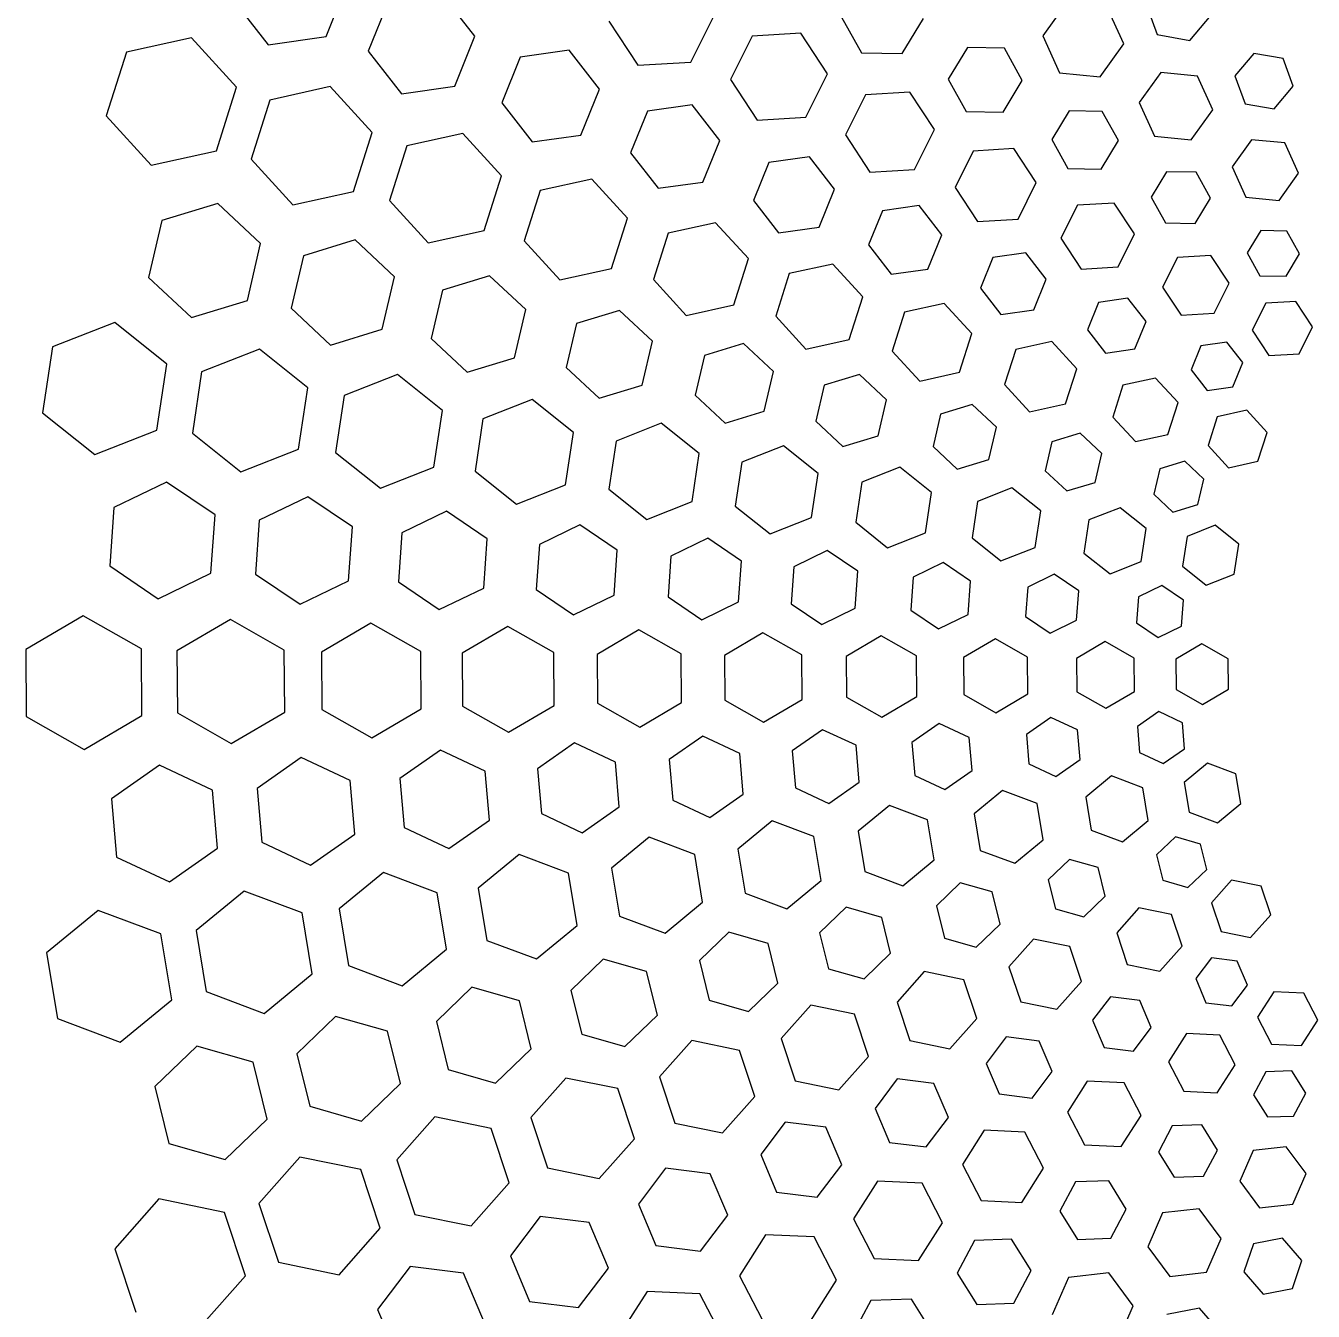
# Model space of a CAD drawing. Extents: x 6951 to 14367, y 6512 to 13929.
# Drawn here: x 6951 to 9416, y 8990 to 11451 of the extents above; entities that cross this region are included whole.
import ezdxf

# ---------------------------------------------------------------- set-up
doc = ezdxf.new("R2010")
doc.units = 0
doc.layers.get('0').update_dxf_attribs({"color": 1, "linetype": 'CONTINUOUS'})

msp = doc.modelspace()

# ---------------------------------------------------------------- linework, layer by layer
for p, q in [((7525.6, 11430.7), (7567.7, 11534.5)), ((7345.8, 11503.6), (7414.6, 11415.2)), ((7645.1, 11498.3), (7606.3, 11402.7)), ((7810.8, 11431.2), (7747.3, 11512.6)), ((8943.3, 11495.5), (8898, 11432.1)), ((9095.6, 11494.2), (9117.3, 11434.4)), ((8224.1, 11381.7), (8269.4, 11472.4)), ((8512.9, 11468), (8550.8, 11399.5)), ((8629, 11398.1), (8669.4, 11465.1)), ((9053.1, 11417), (9020.9, 11487.9)), ((9179.9, 11423.3), (9220.8, 11471.9)), ((8067.1, 11460.2), (8122.9, 11375.7)), ((7268.1, 11428.5), (7143.2, 11401)), ((7354.4, 11334.1), (7268.1, 11428.5)), ((7414.6, 11415.2), (7525.6, 11430.7)), ((7772, 11335.5), (7810.8, 11431.2)), ((8341.7, 11431.5), (8300.1, 11348.3)), ((8434.6, 11437.1), (8341.7, 11431.5)), ((8485.9, 11359.5), (8434.6, 11437.1)), ((8898, 11432.1), (8930.2, 11361.2)), ((9007.8, 11353.6), (9053.1, 11417)), ((9117.3, 11434.4), (9179.9, 11423.3)), ((7143.2, 11401), (7104.6, 11279.1)), ((7606.3, 11402.7), (7669.8, 11321.3)), ((7897.5, 11391.3), (7862, 11303.7)), ((7991.2, 11404.4), (7897.5, 11391.3)), ((8049.3, 11329.8), (7991.2, 11404.4)), ((8550.8, 11399.5), (8629, 11398.1)), ((8753.7, 11410), (8717.1, 11349.3)), ((8824.5, 11408.7), (8753.7, 11410)), ((8858.7, 11346.7), (8824.5, 11408.7)), ((9302.5, 11398.6), (9266.1, 11355.3)), ((9358.3, 11388.7), (9302.5, 11398.6)), ((8122.9, 11375.7), (8224.1, 11381.7)), ((9377.6, 11335.5), (9358.3, 11388.7)), ((8300.1, 11348.3), (8351.4, 11270.7)), ((8444.2, 11276.3), (8485.9, 11359.5)), ((8717.1, 11349.3), (8751.4, 11287.3)), ((8822.2, 11286), (8858.7, 11346.7)), ((8930.2, 11361.2), (9007.8, 11353.6)), ((9123.9, 11361.9), (9082.8, 11304.3)), ((9194.4, 11355), (9123.9, 11361.9)), ((9223.6, 11290.6), (9194.4, 11355)), ((9266.1, 11355.3), (9285.4, 11302.1)), ((7315.8, 11212.2), (7354.4, 11334.1)), ((7533.7, 11334.8), (7417.8, 11309.2)), ((7613.8, 11247.2), (7533.7, 11334.8)), ((7669.8, 11321.3), (7772, 11335.5)), ((8013.8, 11242.1), (8049.3, 11329.8)), ((8558.4, 11318.9), (8520.2, 11242.6)), ((8643.6, 11324), (8558.4, 11318.9)), ((8690.6, 11252.8), (8643.6, 11324)), ((9341.2, 11292.2), (9377.6, 11335.5)), ((7417.8, 11309.2), (7382, 11196.1)), ((7862, 11303.7), (7920.1, 11229.1)), ((8226.4, 11300), (8141, 11288.1)), ((8279.4, 11232), (8226.4, 11300)), ((9082.8, 11304.3), (9112, 11239.9)), ((9285.4, 11302.1), (9341.2, 11292.2)), ((7104.6, 11279.1), (7190.9, 11184.7)), ((8141, 11288.1), (8108.6, 11208.2)), ((8351.4, 11270.7), (8444.2, 11276.3)), ((8751.4, 11287.3), (8822.2, 11286)), ((8948.5, 11288.4), (8915.7, 11233.9)), ((9012, 11287.2), (8948.5, 11288.4)), ((9042.8, 11231.5), (9012, 11287.2)), ((9182.5, 11233), (9223.6, 11290.6)), ((7578, 11134), (7613.8, 11247.2)), ((7787.6, 11245.1), (7680.3, 11221.5)), ((7861.8, 11164), (7787.6, 11245.1)), ((8652.4, 11176.4), (8690.6, 11252.8)), ((7680.3, 11221.5), (7647.1, 11116.7)), ((7920.1, 11229.1), (8013.8, 11242.1)), ((8247, 11152.1), (8279.4, 11232)), ((8520.2, 11242.6), (8567.2, 11171.3)), ((8915.7, 11233.9), (8946.4, 11178.3)), ((9010, 11177.1), (9042.8, 11231.5)), ((9112, 11239.9), (9182.5, 11233)), ((9297.9, 11233.3), (9260.7, 11181.3)), ((9361.5, 11227.1), (9297.9, 11233.3)), ((9387.9, 11168.9), (9361.5, 11227.1)), ((7190.9, 11184.7), (7315.8, 11212.2)), ((7382, 11196.1), (7462.1, 11108.4)), ((8108.6, 11208.2), (8161.6, 11140.2)), ((8451.1, 11200.3), (8373.6, 11189.5)), ((8499.2, 11138.5), (8451.1, 11200.3)), ((8765, 11211.4), (8730.1, 11141.7)), ((8842.8, 11216.1), (8765, 11211.4)), ((8885.7, 11151), (8842.8, 11216.1)), ((8373.6, 11189.5), (8344.2, 11117)), ((8567.2, 11171.3), (8652.4, 11176.4)), ((8946.4, 11178.3), (9010, 11177.1)), ((9135, 11172), (9105.7, 11123.4)), ((9191.6, 11170.9), (9135, 11172)), ((9219, 11121.3), (9191.6, 11170.9)), ((9260.7, 11181.3), (9287.1, 11123.2)), ((9350.7, 11117), (9387.9, 11168.9)), ((7828.6, 11059.3), (7861.8, 11164)), ((8034.6, 11157.9), (7935.7, 11136.1)), ((8103, 11083.2), (8034.6, 11157.9)), ((8161.6, 11140.2), (8247, 11152.1)), ((8850.9, 11081.3), (8885.7, 11151)), ((7462.1, 11108.4), (7578, 11134)), ((7935.7, 11136.1), (7905.1, 11039.5)), ((8469.8, 11066), (8499.2, 11138.5)), ((8730.1, 11141.7), (8773.1, 11076.7)), ((9105.7, 11123.4), (9133.1, 11073.9)), ((9189.8, 11072.8), (9219, 11121.3)), ((9287.1, 11123.2), (9350.7, 11117)), ((7318.4, 11111.2), (7211.2, 11078.6)), ((7400.2, 11034.7), (7318.4, 11111.2)), ((7647.1, 11116.7), (7721.3, 11035.6)), ((8344.2, 11117), (8392.3, 11055.2)), ((8591.1, 11097.3), (8564.5, 11031.7)), ((8661.2, 11107.1), (8591.1, 11097.3)), ((8704.7, 11051.2), (8661.2, 11107.1)), ((8964.3, 11107.7), (8932.7, 11044.4)), ((9035, 11112), (8964.3, 11107.7)), ((9073.9, 11052.9), (9035, 11112)), ((7211.2, 11078.6), (7185.9, 10969.5)), ((8072.4, 10986.5), (8103, 11083.2)), ((8271.7, 11074.2), (8180.8, 11054.1)), ((8334.5, 11005.5), (8271.7, 11074.2)), ((8773.1, 11076.7), (8850.9, 11081.3)), ((9133.1, 11073.9), (9189.8, 11072.8)), ((7721.3, 11035.6), (7828.6, 11059.3)), ((8180.8, 11054.1), (8152.7, 10965.5)), ((8392.3, 11055.2), (8469.8, 11066)), ((8678.1, 10985.6), (8704.7, 11051.2)), ((9042.3, 10989.6), (9073.9, 11052.9)), ((9315.5, 11059.2), (9289.8, 11016.5)), ((9365.5, 11058.3), (9315.5, 11059.2)), ((9389.6, 11014.6), (9365.5, 11058.3)), ((7374.9, 10925.6), (7400.2, 11034.7)), ((7581.1, 11041.2), (7482.3, 11011.1)), ((7656.5, 10970.7), (7581.1, 11041.2)), ((7905.1, 11039.5), (7973.4, 10964.7)), ((8564.5, 11031.7), (8608, 10975.8)), ((8932.7, 11044.4), (8971.6, 10985.4)), ((7482.3, 11011.1), (7459, 10910.6)), ((8306.4, 10916.8), (8334.5, 11005.5)), ((8802.5, 11007.7), (8778.6, 10948.7)), ((8865.5, 11016.4), (8802.5, 11007.7)), ((8904.5, 10966.3), (8865.5, 11016.4)), ((9156.2, 11007.9), (9127.6, 10950.8)), ((9220, 11011.7), (9156.2, 11007.9)), ((9255.2, 10958.4), (9220, 11011.7)), ((9289.8, 11016.5), (9313.9, 10972.8)), ((9363.9, 10971.8), (9389.6, 11014.6)), ((7838.9, 10972.5), (7748.4, 10944.9)), ((7907.9, 10907.9), (7838.9, 10972.5)), ((7973.4, 10964.7), (8072.4, 10986.5)), ((8412.5, 10976.8), (8386.7, 10895.4)), ((8495.8, 10995.1), (8412.5, 10976.8)), ((8553.4, 10932.1), (8495.8, 10995.1)), ((8608, 10975.8), (8678.1, 10985.6)), ((8971.6, 10985.4), (9042.3, 10989.6)), ((9313.9, 10972.8), (9363.9, 10971.8)), ((7185.9, 10969.5), (7267.7, 10893)), ((7633.1, 10870.2), (7656.5, 10970.7)), ((8152.7, 10965.5), (8215.5, 10896.8)), ((8778.6, 10948.7), (8817.7, 10898.6)), ((8880.7, 10907.4), (8904.5, 10966.3)), ((9127.6, 10950.8), (9162.8, 10897.4)), ((9226.6, 10901.3), (9255.2, 10958.4)), ((7267.7, 10893), (7374.9, 10925.6)), ((7748.4, 10944.9), (7727, 10852.8)), ((8527.6, 10850.8), (8553.4, 10932.1)), ((9061, 10929.7), (9004.9, 10921.8)), ((9095.8, 10885), (9061, 10929.7)), ((9382.9, 10923.5), (9325.2, 10920)), ((9414.7, 10875.2), (9382.9, 10923.5)), ((7459, 10910.6), (7534.4, 10840.1)), ((7886.6, 10815.8), (7907.9, 10907.9)), ((8087.5, 10906.2), (8005, 10881.1)), ((8150.5, 10847.3), (8087.5, 10906.2)), ((8215.5, 10896.8), (8306.4, 10916.8)), ((8633.3, 10902.9), (8609.8, 10828.6)), ((8709.4, 10919.7), (8633.3, 10902.9)), ((8762, 10862.2), (8709.4, 10919.7)), ((8817.7, 10898.6), (8880.7, 10907.4)), ((9004.9, 10921.8), (8983.6, 10869.4)), ((9162.8, 10897.4), (9226.6, 10901.3)), ((9325.2, 10920), (9299.3, 10868.3)), ((7120.9, 10883.2), (7001.9, 10836.5)), ((7220.9, 10803.5), (7120.9, 10883.2)), ((8005, 10881.1), (7985.5, 10797.1)), ((8386.7, 10895.4), (8444.3, 10832.4)), ((9074.5, 10832.5), (9095.8, 10885)), ((9388.9, 10823.5), (9414.7, 10875.2)), ((7534.4, 10840.1), (7633.1, 10870.2)), ((7727, 10852.8), (7796.1, 10788.2)), ((8444.3, 10832.4), (8527.6, 10850.8)), ((8738.5, 10787.9), (8762, 10862.2)), ((8983.6, 10869.4), (9018.4, 10824.7)), ((9299.3, 10868.3), (9331.2, 10820)), ((7001.9, 10836.5), (6982.8, 10710)), ((7397.9, 10832.2), (7287.4, 10788.8)), ((7490.7, 10758.2), (7397.9, 10832.2)), ((8131, 10763.3), (8150.5, 10847.3)), ((8325.1, 10842.8), (8250.2, 10820)), ((8382.2, 10789.4), (8325.1, 10842.8)), ((8609.8, 10828.6), (8662.4, 10771.1)), ((8846.4, 10831.7), (8825, 10764.2)), ((8915.5, 10846.9), (8846.4, 10831.7)), ((8963.3, 10794.7), (8915.5, 10846.9)), ((9018.4, 10824.7), (9074.5, 10832.5)), ((9200.9, 10838.8), (9182.1, 10792.5)), ((9250.4, 10845.7), (9200.9, 10838.8)), ((9281, 10806.3), (9250.4, 10845.7)), ((7201.8, 10677), (7220.9, 10803.5)), ((7796.1, 10788.2), (7886.6, 10815.8)), ((8250.2, 10820), (8232.5, 10743.8)), ((9262.3, 10760), (9281, 10806.3)), ((9331.2, 10820), (9388.9, 10823.5)), ((7287.4, 10788.8), (7269.7, 10671.4)), ((7662.7, 10783.4), (7560.4, 10743.2)), ((7748.6, 10714.8), (7662.7, 10783.4)), ((7985.5, 10797.1), (8048.5, 10738.2)), ((8364.5, 10713.2), (8382.2, 10789.4)), ((8547.1, 10783.6), (8479.4, 10763)), ((8598.9, 10735.3), (8547.1, 10783.6)), ((8662.4, 10771.1), (8738.5, 10787.9)), ((8941.9, 10727.2), (8963.3, 10794.7)), ((9114, 10776.9), (9051.6, 10763.1)), ((9157.1, 10729.7), (9114, 10776.9)), ((9182.1, 10792.5), (9212.8, 10753.1)), ((7473, 10640.8), (7490.7, 10758.2)), ((8048.5, 10738.2), (8131, 10763.3)), ((8479.4, 10763), (8463.4, 10694)), ((8825, 10764.2), (8872.8, 10712)), ((9051.6, 10763.1), (9032.3, 10702.2)), ((9212.8, 10753.1), (9262.3, 10760)), ((7560.4, 10743.2), (7544, 10634.5)), ((7920.3, 10735.9), (7826, 10698.9)), ((7999.5, 10672.7), (7920.3, 10735.9)), ((8232.5, 10743.8), (8289.7, 10690.4)), ((8582.9, 10666.3), (8598.9, 10735.3)), ((8763.1, 10726.1), (8702.2, 10707.6)), ((8809.5, 10682.7), (8763.1, 10726.1)), ((8872.8, 10712), (8941.9, 10727.2)), ((9137.8, 10668.8), (9157.1, 10729.7)), ((6982.8, 10710), (7082.8, 10630.3)), ((7732.3, 10606.2), (7748.6, 10714.8)), ((8289.7, 10690.4), (8364.5, 10713.2)), ((8702.2, 10707.6), (8687.9, 10645.6)), ((9032.3, 10702.2), (9075.4, 10655.1)), ((9232.2, 10702.8), (9214.7, 10647.6)), ((9288.7, 10715.2), (9232.2, 10702.8)), ((9327.7, 10672.5), (9288.7, 10715.2)), ((7082.8, 10630.3), (7201.8, 10677)), ((7826, 10698.9), (7810.9, 10598.6)), ((8167.6, 10690.2), (8081, 10656.2)), ((8240.3, 10632.2), (8167.6, 10690.2)), ((8463.4, 10694), (8515.1, 10645.7)), ((8795.1, 10620.7), (8809.5, 10682.7)), ((7269.7, 10671.4), (7362.5, 10597.4)), ((7984.4, 10572.5), (7999.5, 10672.7)), ((8081, 10656.2), (8067.1, 10564.2)), ((8515.1, 10645.7), (8582.9, 10666.3)), ((8915.6, 10654.5), (8902.8, 10599.3)), ((8969.8, 10671), (8915.6, 10654.5)), ((9011.1, 10632.3), (8969.8, 10671)), ((9075.4, 10655.1), (9137.8, 10668.8)), ((9310.2, 10617.4), (9327.7, 10672.5)), ((7362.5, 10597.4), (7473, 10640.8)), ((7544, 10634.5), (7630, 10566)), ((8226.4, 10540.2), (8240.3, 10632.2)), ((8401.3, 10647.2), (8321.8, 10616)), ((8468, 10594), (8401.3, 10647.2)), ((8687.9, 10645.6), (8734.3, 10602.2)), ((8998.3, 10577.1), (9011.1, 10632.3)), ((9214.7, 10647.6), (9253.7, 10604.9)), ((7630, 10566), (7732.3, 10606.2)), ((8321.8, 10616), (8309.1, 10531.6)), ((8624.1, 10606.1), (8551.5, 10577.7)), ((8685, 10557.5), (8624.1, 10606.1)), ((8734.3, 10602.2), (8795.1, 10620.7)), ((9122.1, 10603.1), (9110.9, 10554.4)), ((9169.9, 10617.6), (9122.1, 10603.1)), ((9206.4, 10583.5), (9169.9, 10617.6)), ((9253.7, 10604.9), (9310.2, 10617.4)), ((7220.2, 10577.7), (7119.5, 10528.7)), ((7313, 10514.9), (7220.2, 10577.7)), ((7810.9, 10598.6), (7890.1, 10535.5)), ((8455.3, 10509.6), (8468, 10594)), ((8551.5, 10577.7), (8539.9, 10500.6)), ((8902.8, 10599.3), (8944.1, 10560.6)), ((8944.1, 10560.6), (8998.3, 10577.1)), ((9195.1, 10534.9), (9206.4, 10583.5)), ((7890.1, 10535.5), (7984.4, 10572.5)), ((8067.1, 10564.2), (8139.8, 10506.2)), ((8673.4, 10480.5), (8685, 10557.5)), ((8839, 10566.5), (8773.1, 10540.6)), ((8894.3, 10522.4), (8839, 10566.5)), ((9110.9, 10554.4), (9147.3, 10520.3)), ((7119.5, 10528.7), (7111.5, 10417)), ((7490.6, 10549.6), (7397.8, 10504.5)), ((7576.1, 10491.8), (7490.6, 10549.6)), ((8139.8, 10506.2), (8226.4, 10540.2)), ((8309.1, 10531.6), (8375.8, 10478.4)), ((8773.1, 10540.6), (8762.6, 10470.7)), ((9046, 10528.3), (8986.5, 10505)), ((9095.9, 10488.5), (9046, 10528.3)), ((9147.3, 10520.3), (9195.1, 10534.9)), ((7305, 10403.2), (7313, 10514.9)), ((7397.8, 10504.5), (7390.5, 10401.5)), ((7756, 10522), (7670.9, 10480.7)), ((7834.3, 10469.1), (7756, 10522)), ((8375.8, 10478.4), (8455.3, 10509.6)), ((8883.8, 10452.4), (8894.3, 10522.4)), ((8986.5, 10505), (8977, 10441.8)), ((7568.8, 10388.8), (7576.1, 10491.8)), ((7670.9, 10480.7), (7664.2, 10386.4)), ((8011.9, 10495.5), (7934.4, 10457.8)), ((8083.3, 10447.2), (8011.9, 10495.5)), ((8539.9, 10500.6), (8600.8, 10452)), ((8600.8, 10452), (8673.4, 10480.5)), ((9086.4, 10425.3), (9095.9, 10488.5)), ((9228.2, 10494.8), (9174.3, 10473.6)), ((9273.4, 10458.7), (9228.2, 10494.8)), ((7827.6, 10374.7), (7834.3, 10469.1)), ((7934.4, 10457.8), (7928.2, 10371.8)), ((8256.5, 10470.1), (8186.1, 10435.9)), ((8321.3, 10426.2), (8256.5, 10470.1)), ((8762.6, 10470.7), (8817.9, 10426.5)), ((9174.3, 10473.6), (9165.7, 10416.4)), ((9264.7, 10401.5), (9273.4, 10458.7)), ((8077.2, 10361.2), (8083.3, 10447.2)), ((8186.1, 10435.9), (8180.5, 10357.8)), ((8485.1, 10446.3), (8421.4, 10415.4)), ((8543.7, 10406.7), (8485.1, 10446.3)), ((8817.9, 10426.5), (8883.8, 10452.4)), ((8977, 10441.8), (9026.9, 10402)), ((7111.5, 10417), (7204.3, 10354.2)), ((8315.7, 10348.2), (8321.3, 10426.2)), ((8421.4, 10415.4), (8416.4, 10344.7)), ((8538.7, 10336), (8543.7, 10406.7)), ((8707.3, 10423.3), (8650.2, 10395.5)), ((8760, 10387.6), (8707.3, 10423.3)), ((9026.9, 10402), (9086.4, 10425.3)), ((9165.7, 10416.4), (9210.9, 10380.4)), ((7204.3, 10354.2), (7305, 10403.2)), ((7390.5, 10401.5), (7475.9, 10343.7)), ((7475.9, 10343.7), (7568.8, 10388.8)), ((7664.2, 10386.4), (7742.5, 10333.4)), ((8650.2, 10395.5), (8645.6, 10332.1)), ((8755.5, 10324.2), (8760, 10387.6)), ((8920.1, 10401.2), (8869.2, 10376.4)), ((8967, 10369.4), (8920.1, 10401.2)), ((9210.9, 10380.4), (9264.7, 10401.5)), ((7742.5, 10333.4), (7827.6, 10374.7)), ((7928.2, 10371.8), (7999.7, 10323.5)), ((7999.7, 10323.5), (8077.2, 10361.2)), ((8180.5, 10357.8), (8245.4, 10314)), ((8869.2, 10376.4), (8865.2, 10319.9)), ((8963, 10312.9), (8967, 10369.4)), ((9081.2, 10358), (9077.7, 10308.1)), ((9126.1, 10379.8), (9081.2, 10358)), ((9167.5, 10351.8), (9126.1, 10379.8)), ((8245.4, 10314), (8315.7, 10348.2)), ((8416.4, 10344.7), (8475, 10305.1)), ((8475, 10305.1), (8538.7, 10336)), ((8645.6, 10332.1), (8698.3, 10296.4)), ((9164, 10302), (9167.5, 10351.8)), ((7060.8, 10321.6), (6950.5, 10256.8)), ((7172, 10258.5), (7060.8, 10321.6)), ((7342.4, 10314.5), (7240, 10254.4)), ((7445.6, 10255.9), (7342.4, 10314.5)), ((7611.6, 10307.7), (7516.8, 10252.1)), ((7707.2, 10253.5), (7611.6, 10307.7)), ((8698.3, 10296.4), (8755.5, 10324.2)), ((8865.2, 10319.9), (8912.1, 10288.2)), ((8912.1, 10288.2), (8963, 10312.9)), ((9077.7, 10308.1), (9119.1, 10280.2)), ((7873.4, 10301.1), (7786, 10249.8)), ((7961.6, 10251.1), (7873.4, 10301.1)), ((8124.8, 10294.7), (8044.6, 10247.6)), ((8205.7, 10248.8), (8124.8, 10294.7)), ((8362.3, 10288.8), (8288.7, 10245.6)), ((8436.6, 10246.7), (8362.3, 10288.8)), ((8588.8, 10283.1), (8521.6, 10243.6)), ((8656.6, 10244.6), (8588.8, 10283.1)), ((9119.1, 10280.2), (9164, 10302)), ((6950.5, 10256.8), (6951.5, 10128.9)), ((7173, 10130.6), (7172, 10258.5)), ((8807.3, 10277.5), (8746.3, 10241.7)), ((8868.8, 10242.6), (8807.3, 10277.5)), ((9017.7, 10272.2), (8962.6, 10239.9)), ((9073.2, 10240.7), (9017.7, 10272.2)), ((9202.9, 10267.6), (9153, 10238.3)), ((9253.2, 10239), (9202.9, 10267.6)), ((7240, 10254.4), (7240.9, 10135.7)), ((7446.5, 10137.2), (7445.6, 10255.9)), ((7516.8, 10252.1), (7517.6, 10142.2)), ((7708, 10143.6), (7707.2, 10253.5)), ((7786, 10249.8), (7786.8, 10148.5)), ((7962.3, 10149.8), (7961.6, 10251.1)), ((8044.6, 10247.6), (8045.2, 10154.5)), ((8206.4, 10155.8), (8205.7, 10248.8)), ((8288.7, 10245.6), (8289.4, 10160.2)), ((8437.2, 10161.3), (8436.6, 10246.7)), ((8521.6, 10243.6), (8522.2, 10165.7)), ((8657.2, 10166.7), (8656.6, 10244.6)), ((8746.3, 10241.7), (8746.8, 10170.9)), ((8869.4, 10171.8), (8868.8, 10242.6)), ((8962.6, 10239.9), (8963.1, 10176)), ((9073.7, 10176.8), (9073.2, 10240.7)), ((9153, 10238.3), (9153.5, 10180.4)), ((9253.6, 10181.2), (9253.2, 10239)), ((8289.4, 10160.2), (8363.6, 10118.1)), ((8363.6, 10118.1), (8437.2, 10161.3)), ((8522.2, 10165.7), (8590, 10127.2)), ((8590, 10127.2), (8657.2, 10166.7)), ((8746.8, 10170.9), (8808.4, 10136)), ((8808.4, 10136), (8869.4, 10171.8)), ((8963.1, 10176), (9018.6, 10144.5)), ((9018.6, 10144.5), (9073.7, 10176.8)), ((9153.5, 10180.4), (9203.8, 10151.9)), ((9203.8, 10151.9), (9253.6, 10181.2)), ((7240.9, 10135.7), (7344.2, 10077.1)), ((7344.2, 10077.1), (7446.5, 10137.2)), ((7517.6, 10142.2), (7613.2, 10087.9)), ((7613.2, 10087.9), (7708, 10143.6)), ((7786.8, 10148.5), (7874.9, 10098.5)), ((7874.9, 10098.5), (7962.3, 10149.8)), ((8045.2, 10154.5), (8126.2, 10108.6)), ((8126.2, 10108.6), (8206.4, 10155.8)), ((9120.1, 10138), (9079.2, 10109.5)), ((9165.4, 10116.9), (9120.1, 10138)), ((6951.5, 10128.9), (7062.7, 10065.8)), ((7062.7, 10065.8), (7173, 10130.6)), ((8699.7, 10115.5), (8647.5, 10079.1)), ((8757.2, 10088.5), (8699.7, 10115.5)), ((8913.3, 10126.9), (8866.8, 10094.5)), ((8964.6, 10102.9), (8913.3, 10126.9)), ((9079.2, 10109.5), (9083.5, 10059.7)), ((9169.6, 10067.1), (9165.4, 10116.9)), ((8247, 10091.2), (8182.9, 10046.4)), ((8317.9, 10058), (8247, 10091.2)), ((8476.5, 10103.5), (8418.5, 10063)), ((8540.7, 10073.5), (8476.5, 10103.5)), ((8762.7, 10025.2), (8757.2, 10088.5)), ((8866.8, 10094.5), (8871.7, 10038.1)), ((8969.4, 10046.5), (8964.6, 10102.9)), ((7744.6, 10064.2), (7667, 10010.1)), ((7830.2, 10024.1), (7744.6, 10064.2)), ((8001.5, 10078), (7930.8, 10028.6)), ((8079.6, 10041.5), (8001.5, 10078)), ((8418.5, 10063), (8424.6, 9992.4)), ((8546.8, 10002.9), (8540.7, 10073.5)), ((8647.5, 10079.1), (8653, 10015.7)), ((9083.5, 10059.7), (9128.7, 10038.5)), ((9128.7, 10038.5), (9169.6, 10067.1)), ((7206.7, 10035.3), (7114.8, 9971.2)), ((7308.1, 9987.9), (7206.7, 10035.3)), ((7478.1, 10049.9), (7393.5, 9990.8)), ((7571.6, 10006.2), (7478.1, 10049.9)), ((8087, 9955.6), (8079.6, 10041.5)), ((8182.9, 10046.4), (8189.6, 9968.4)), ((8324.6, 9980), (8317.9, 10058)), ((8871.7, 10038.1), (8923, 10014.1)), ((8923, 10014.1), (8969.4, 10046.5)), ((9213.5, 10039.2), (9168.8, 10002.5)), ((9267.6, 10018.9), (9213.5, 10039.2)), ((7667, 10010.1), (7675.2, 9915.9)), ((7838.3, 9929.9), (7830.2, 10024.1)), ((7930.8, 10028.6), (7938.2, 9942.7)), ((8653, 10015.7), (8710.6, 9988.8)), ((8710.6, 9988.8), (8762.7, 10025.2)), ((9029.8, 10014.8), (8980.5, 9974.3)), ((9089.6, 9992.4), (9029.8, 10014.8)), ((9277.1, 9961.8), (9267.6, 10018.9)), ((7317.8, 9876.3), (7308.1, 9987.9)), ((7393.5, 9990.8), (7402.4, 9888)), ((7580.5, 9903.4), (7571.6, 10006.2)), ((8424.6, 9992.4), (8488.7, 9962.4)), ((8488.7, 9962.4), (8546.8, 10002.9)), ((8821.2, 9987.2), (8766.5, 9942.2)), ((8887.4, 9962.3), (8821.2, 9987.2)), ((9100.1, 9929.4), (9089.6, 9992.4)), ((9168.8, 10002.5), (9178.3, 9945.4)), ((7114.8, 9971.2), (7124.5, 9859.6)), ((8189.6, 9968.4), (8260.5, 9935.2)), ((8260.5, 9935.2), (8324.6, 9980)), ((8899, 9892.5), (8887.4, 9962.3)), ((8980.5, 9974.3), (8990.9, 9911.3)), ((9232.4, 9925.1), (9277.1, 9961.8)), ((7938.2, 9942.7), (8016.3, 9906.2)), ((8016.3, 9906.2), (8087, 9955.6)), ((8604.5, 9958.5), (8544.3, 9909)), ((8677.5, 9931.1), (8604.5, 9958.5)), ((8766.5, 9942.2), (8778.1, 9872.4)), ((9178.3, 9945.4), (9232.4, 9925.1)), ((7675.2, 9915.9), (7760.8, 9875.8)), ((7760.8, 9875.8), (7838.3, 9929.9)), ((8379.9, 9928.7), (8314, 9874.5)), ((8459.8, 9898.7), (8379.9, 9928.7)), ((8690.3, 9854.2), (8677.5, 9931.1)), ((9050.7, 9888.8), (9100.1, 9929.4)), ((7402.4, 9888), (7495.9, 9844.3)), ((7495.9, 9844.3), (7580.5, 9903.4)), ((8144.4, 9897.4), (8072.5, 9838.3)), ((8231.5, 9864.7), (8144.4, 9897.4)), ((8473.8, 9814.5), (8459.8, 9898.7)), ((8544.3, 9909), (8557.1, 9832.1)), ((8844.4, 9847.6), (8899, 9892.5)), ((8990.9, 9911.3), (9050.7, 9888.8)), ((9152, 9898.3), (9116, 9863.7)), ((9200, 9884.5), (9152, 9898.3)), ((7225.9, 9812.1), (7317.8, 9876.3)), ((7895.1, 9864.4), (7816.8, 9800)), ((7990, 9828.8), (7895.1, 9864.4)), ((8246.7, 9772.9), (8231.5, 9864.7)), ((8314, 9874.5), (8328, 9790.3)), ((8778.1, 9872.4), (8844.4, 9847.6)), ((9116, 9863.7), (9128, 9815.2)), ((9212, 9836), (9200, 9884.5)), ((7124.5, 9859.6), (7225.9, 9812.1)), ((8072.5, 9838.3), (8087.8, 9746.5)), ((8630.1, 9804.7), (8690.3, 9854.2)), ((8949.4, 9855), (8908.6, 9815.7)), ((9003.9, 9839.3), (8949.4, 9855)), ((9017.5, 9784.4), (9003.9, 9839.3)), ((7635.5, 9829.9), (7550.6, 9760.1)), ((7738.4, 9791.3), (7635.5, 9829.9)), ((8006.6, 9728.8), (7990, 9828.8)), ((8407.9, 9760.3), (8473.8, 9814.5)), ((8557.1, 9832.1), (8630.1, 9804.7)), ((8908.6, 9815.7), (8922.3, 9760.7)), ((9128, 9815.2), (9176, 9801.4)), ((9176, 9801.4), (9212, 9836)), ((9259.6, 9815.3), (9221.3, 9772.1)), ((9316.3, 9803.7), (9259.6, 9815.3)), ((7368.5, 9794.5), (7276.9, 9719.1)), ((7479.7, 9752.8), (7368.5, 9794.5)), ((7756.4, 9682.9), (7738.4, 9791.3)), ((7816.8, 9800), (7833.4, 9700)), ((8328, 9790.3), (8407.9, 9760.3)), ((8740.2, 9810.3), (8694.5, 9766.2)), ((8801.3, 9792.7), (8740.2, 9810.3)), ((8816.6, 9731), (8801.3, 9792.7)), ((9334.6, 9748.9), (9316.3, 9803.7)), ((8174.9, 9713.8), (8246.7, 9772.9)), ((8521.7, 9763.5), (8470.7, 9714.4)), ((8589.8, 9743.9), (8521.7, 9763.5)), ((8694.5, 9766.2), (8709.8, 9704.5)), ((8976.7, 9745.1), (9017.5, 9784.4)), ((9221.3, 9772.1), (9239.6, 9717.2)), ((7089.3, 9757.5), (6990.5, 9676.2)), ((7209, 9712.5), (7089.3, 9757.5)), ((7499.1, 9635.7), (7479.7, 9752.8)), ((7550.6, 9760.1), (7568.6, 9651.7)), ((8087.8, 9746.5), (8174.9, 9713.8)), ((8606.8, 9675.2), (8589.8, 9743.9)), ((8922.3, 9760.7), (8976.7, 9745.1)), ((9082.1, 9762.5), (9039.7, 9714.7)), ((9144.6, 9749.7), (9082.1, 9762.5)), ((9164.8, 9689.1), (9144.6, 9749.7)), ((9296.2, 9705.6), (9334.6, 9748.9)), ((7276.9, 9719.1), (7296.3, 9602)), ((7928.3, 9664.4), (8006.6, 9728.8)), ((8297, 9715.5), (8240.6, 9661.2)), ((8372.2, 9693.8), (8297, 9715.5)), ((8470.7, 9714.4), (8487.8, 9645.7)), ((8770.8, 9686.9), (8816.6, 9731)), ((9039.7, 9714.7), (9059.9, 9654.1)), ((9239.6, 9717.2), (9296.2, 9705.6)), ((7230, 9586.4), (7209, 9712.5)), ((7833.4, 9700), (7928.3, 9664.4)), ((8391, 9617.8), (8372.2, 9693.8)), ((8709.8, 9704.5), (8770.8, 9686.9)), ((8880.3, 9702.6), (8833.4, 9649.6)), ((8949.7, 9688.4), (8880.3, 9702.6)), ((6990.5, 9676.2), (7011.5, 9550.1)), ((7671.5, 9613.1), (7756.4, 9682.9)), ((8555.8, 9626.1), (8606.8, 9675.2)), ((8972, 9621.2), (8949.7, 9688.4)), ((9122.5, 9641.3), (9164.8, 9689.1)), ((9221, 9666.6), (9190.9, 9626.7)), ((9270.5, 9660.4), (9221, 9666.6)), ((7568.6, 9651.7), (7671.5, 9613.1)), ((8056.5, 9664), (7994.4, 9604.2)), ((8139.4, 9640.2), (8056.5, 9664)), ((8160.1, 9556.5), (8139.4, 9640.2)), ((8240.6, 9661.2), (8259.4, 9585.2)), ((8487.8, 9645.7), (8555.8, 9626.1)), ((8670.8, 9640.3), (8619.1, 9582)), ((8747.2, 9624.7), (8670.8, 9640.3)), ((8833.4, 9649.6), (8855.8, 9582.5)), ((9059.9, 9654.1), (9122.5, 9641.3)), ((9290, 9614.4), (9270.5, 9660.4)), ((7407.4, 9560.3), (7499.1, 9635.7)), ((8334.6, 9563.6), (8391, 9617.8)), ((8771.8, 9550.7), (8747.2, 9624.7)), ((8925.1, 9568.3), (8972, 9621.2)), ((9190.9, 9626.7), (9210.3, 9580.7)), ((7296.3, 9602), (7407.4, 9560.3)), ((7804.9, 9610.2), (7736.8, 9544.6)), ((7895.8, 9584), (7804.9, 9610.2)), ((7994.4, 9604.2), (8015.2, 9520.5)), ((9027.7, 9592.1), (8993.5, 9546.9)), ((9083.9, 9585.1), (9027.7, 9592.1)), ((9259.9, 9574.6), (9290, 9614.4)), ((9340.3, 9601.4), (9309.2, 9552.7)), ((9398, 9598.8), (9340.3, 9601.4)), ((9424.7, 9547.5), (9398, 9598.8)), ((7131.2, 9505.2), (7230, 9586.4)), ((7918.5, 9492.3), (7895.8, 9584)), ((8259.4, 9585.2), (8334.6, 9563.6)), ((8453.7, 9575.8), (8397, 9511.9)), ((8537.3, 9558.6), (8453.7, 9575.8)), ((8619.1, 9582), (8643.8, 9508.1)), ((8855.8, 9582.5), (8925.1, 9568.3)), ((9105.9, 9532.9), (9083.9, 9585.1)), ((9210.3, 9580.7), (9259.9, 9574.6)), ((7011.5, 9550.1), (7131.2, 9505.2)), ((7544, 9554.4), (7469.7, 9482.8)), ((7643.2, 9525.9), (7544, 9554.4)), ((7736.8, 9544.6), (7759.6, 9452.8)), ((8098, 9496.7), (8160.1, 9556.5)), ((8564.3, 9477.7), (8537.3, 9558.6)), ((8720.1, 9492.4), (8771.8, 9550.7)), ((8993.5, 9546.9), (9015.6, 9494.7)), ((9309.2, 9552.7), (9335.8, 9501.4)), ((9393.6, 9498.8), (9424.7, 9547.5)), ((7668, 9425.7), (7643.2, 9525.9)), ((8015.2, 9520.5), (8098, 9496.7)), ((9071.8, 9487.8), (9105.9, 9532.9)), ((9173.1, 9521.5), (9138.8, 9467.7)), ((9237, 9518.6), (9173.1, 9521.5)), ((9266.4, 9461.9), (9237, 9518.6)), ((7278.2, 9497.6), (7197.5, 9419.9)), ((7385.8, 9466.6), (7278.2, 9497.6)), ((7850.4, 9426.7), (7918.5, 9492.3)), ((8225.9, 9508), (8164.2, 9438.4)), ((8317.1, 9489.3), (8225.9, 9508)), ((8397, 9511.9), (8424, 9430.9)), ((8643.8, 9508.1), (8720.1, 9492.4)), ((8828.1, 9515.2), (8789.7, 9464.4)), ((8891.1, 9507.3), (8828.1, 9515.2)), ((8915.9, 9448.8), (8891.1, 9507.3)), ((9015.6, 9494.7), (9071.8, 9487.8)), ((9335.8, 9501.4), (9393.6, 9498.8)), ((7469.7, 9482.8), (7494.5, 9382.7)), ((8346.5, 9401), (8317.1, 9489.3)), ((8507.6, 9413.8), (8564.3, 9477.7)), ((9138.8, 9467.7), (9168.2, 9411)), ((7412.8, 9357.8), (7385.8, 9466.6)), ((7759.6, 9452.8), (7850.4, 9426.7)), ((8789.7, 9464.4), (8814.5, 9405.9)), ((8877.6, 9398.1), (8915.9, 9448.8)), ((9232, 9408.1), (9266.4, 9461.9)), ((9325.3, 9448.4), (9301.8, 9404.4)), ((9375.2, 9450.1), (9325.3, 9448.4)), ((9401.7, 9407.7), (9375.2, 9450.1)), ((7197.5, 9419.9), (7224.5, 9311.1)), ((7593.7, 9354.1), (7668, 9425.7)), ((7984.9, 9436.4), (7917.6, 9360.6)), ((8084.2, 9416.1), (7984.9, 9436.4)), ((8164.2, 9438.4), (8193.6, 9350.1)), ((8424, 9430.9), (8507.6, 9413.8)), ((8619.5, 9434.8), (8576.9, 9378.3)), ((8689.8, 9426.1), (8619.5, 9434.8)), ((8717.4, 9360.9), (8689.8, 9426.1)), ((8983.3, 9430.7), (8945.2, 9371.1)), ((9054, 9427.5), (8983.3, 9430.7)), ((9086.6, 9364.7), (9054, 9427.5)), ((8116.2, 9319.9), (8084.2, 9416.1)), ((8284.7, 9331.4), (8346.5, 9401)), ((8814.5, 9405.9), (8877.6, 9398.1)), ((9168.2, 9411), (9232, 9408.1)), ((9301.8, 9404.4), (9328.2, 9362)), ((9378.2, 9363.7), (9401.7, 9407.7)), ((7494.5, 9382.7), (7593.7, 9354.1)), ((8576.9, 9378.3), (8604.4, 9313.1)), ((8945.2, 9371.1), (8977.8, 9308.3)), ((7332.1, 9280.1), (7412.8, 9357.8)), ((7733.8, 9361.8), (7660.9, 9279.6)), ((7841.5, 9339.7), (7733.8, 9361.8)), ((7917.6, 9360.6), (7949.7, 9264.5)), ((8193.6, 9350.1), (8284.7, 9331.4)), ((8405.1, 9352.2), (8357.9, 9289.8)), ((8482.7, 9342.6), (8405.1, 9352.2)), ((8674.7, 9304.4), (8717.4, 9360.9)), ((9048.5, 9305.1), (9086.6, 9364.7)), ((9146.1, 9344.6), (9119.4, 9294.7)), ((9202.7, 9346.5), (9146.1, 9344.6)), ((9232.6, 9298.5), (9202.7, 9346.5)), ((9328.2, 9362), (9378.2, 9363.7)), ((7876.2, 9235.5), (7841.5, 9339.7)), ((8048.9, 9244.1), (8116.2, 9319.9)), ((8513.2, 9270.5), (8482.7, 9342.6)), ((8786.1, 9336.4), (8744.1, 9270.8)), ((8864, 9332.9), (8786.1, 9336.4)), ((8899.8, 9263.8), (8864, 9332.9)), ((7224.5, 9311.1), (7332.1, 9280.1)), ((8604.4, 9313.1), (8674.7, 9304.4)), ((8977.8, 9308.3), (9048.5, 9305.1)), ((9206, 9248.5), (9232.6, 9298.5)), ((9300.8, 9297.7), (9275.3, 9239.1)), ((9364.3, 9304.8), (9300.8, 9297.7)), ((9402.2, 9253.4), (9364.3, 9304.8)), ((7475.7, 9285), (7396.9, 9196.2)), ((7592, 9261.2), (7475.7, 9285)), ((7660.9, 9279.6), (7695.6, 9175.3)), ((8357.9, 9289.8), (8388.4, 9217.7)), ((8466, 9208), (8513.2, 9270.5)), ((8744.1, 9270.8), (8780, 9201.6)), ((9119.4, 9294.7), (9149.4, 9246.6)), ((7629.5, 9148.6), (7592, 9261.2)), ((7949.7, 9264.5), (8048.9, 9244.1)), ((8175.6, 9263.8), (8123.7, 9195)), ((8261.2, 9253.2), (8175.6, 9263.8)), ((8294.8, 9173.8), (8261.2, 9253.2)), ((8857.9, 9198.1), (8899.8, 9263.8)), ((9149.4, 9246.6), (9206, 9248.5)), ((9376.7, 9194.9), (9402.2, 9253.4)), ((7803.3, 9153.2), (7876.2, 9235.5)), ((8581.7, 9238.7), (8535.8, 9166.8)), ((8667, 9234.9), (8581.7, 9238.7)), ((8706.3, 9159.1), (8667, 9234.9)), ((8961, 9237.4), (8931, 9181.3)), ((9024.5, 9239.6), (8961, 9237.4)), ((9058.1, 9185.6), (9024.5, 9239.6)), ((9275.3, 9239.1), (9313.2, 9187.7)), ((7205.7, 9204.8), (7120.9, 9109.1)), ((7331, 9179.1), (7205.7, 9204.8)), ((8388.4, 9217.7), (8466, 9208)), ((8780, 9201.6), (8857.9, 9198.1)), ((7371.4, 9057.8), (7331, 9179.1)), ((7396.9, 9196.2), (7434.5, 9083.6)), ((7695.6, 9175.3), (7803.3, 9153.2)), ((8123.7, 9195), (8157.3, 9115.6)), ((8242.8, 9105), (8294.8, 9173.8)), ((8931, 9181.3), (8964.7, 9127.4)), ((9028.2, 9129.5), (9058.1, 9185.6)), ((9127.5, 9178.3), (9099.2, 9113.4)), ((9197.8, 9186.2), (9127.5, 9178.3)), ((9239.8, 9129.3), (9197.8, 9186.2)), ((9313.2, 9187.7), (9376.7, 9194.9)), ((7550.8, 9059.8), (7629.5, 9148.6)), ((7935.5, 9171.3), (7878.5, 9095.8)), ((8029.4, 9159.6), (7935.5, 9171.3)), ((8066.2, 9072.5), (8029.4, 9159.6)), ((8535.8, 9166.8), (8575.1, 9091)), ((8660.3, 9087.2), (8706.3, 9159.1)), ((8367.4, 9136.1), (8317.3, 9057.7)), ((8460.3, 9132), (8367.4, 9136.1)), ((8503.2, 9049.4), (8460.3, 9132)), ((8767.6, 9125.5), (8734.3, 9063)), ((8838.3, 9127.9), (8767.6, 9125.5)), ((8875.8, 9067.8), (8838.3, 9127.9)), ((8964.7, 9127.4), (9028.2, 9129.5)), ((9211.5, 9064.4), (9239.8, 9129.3)), ((9357.4, 9129.5), (9301.7, 9118.8)), ((9394.5, 9086.7), (9357.4, 9129.5)), ((7120.9, 9109.1), (7161.3, 8987.8)), ((8157.3, 9115.6), (8242.8, 9105)), ((9099.2, 9113.4), (9141.2, 9056.5)), ((9301.7, 9118.8), (9283.2, 9065.2)), ((7434.5, 9083.6), (7550.8, 9059.8)), ((7686.6, 9075.3), (7624.4, 8993)), ((7789, 9062.6), (7686.6, 9075.3)), ((7878.5, 9095.8), (7915.4, 9008.7)), ((8575.1, 9091), (8660.3, 9087.2)), ((9376, 9033.2), (9394.5, 9086.7)), ((7286.6, 8962.1), (7371.4, 9057.8)), ((7829.2, 8967.6), (7789, 9062.6)), ((8009.2, 8997.1), (8066.2, 9072.5)), ((8317.3, 9057.7), (8360.1, 8975.2)), ((8453.1, 8971), (8503.2, 9049.4)), ((8734.3, 9063), (8771.7, 9002.9)), ((8842.5, 9005.3), (8875.8, 9067.8)), ((8947.5, 9054.4), (8916.3, 8982.9)), ((9024.9, 9063.1), (8947.5, 9054.4)), ((9071.2, 9000.4), (9024.9, 9063.1)), ((9141.2, 9056.5), (9211.5, 9064.4)), ((9283.2, 9065.2), (9320.3, 9022.4)), ((8140.5, 9027.7), (8085.9, 8942.3)), ((8241.7, 9023.2), (8140.5, 9027.7)), ((9320.3, 9022.4), (9376, 9033.2)), ((7915.4, 9008.7), (8009.2, 8997.1)), ((8288.4, 8933.3), (8241.7, 9023.2)), ((8568.7, 9010.3), (8531.9, 8941.3)), ((8646.9, 9012.9), (8568.7, 9010.3)), ((8688.3, 8946.5), (8646.9, 9012.9)), ((8771.7, 9002.9), (8842.5, 9005.3)), ((9040, 8928.9), (9071.2, 9000.4)), ((7624.4, 8993), (7664.6, 8897.9)), ((9198.1, 8996), (9135.7, 8983.9)), ((9239.7, 8947.9), (9198.1, 8996))]:
    msp.add_line(p, q)

doc.saveas('drawing.dxf')
